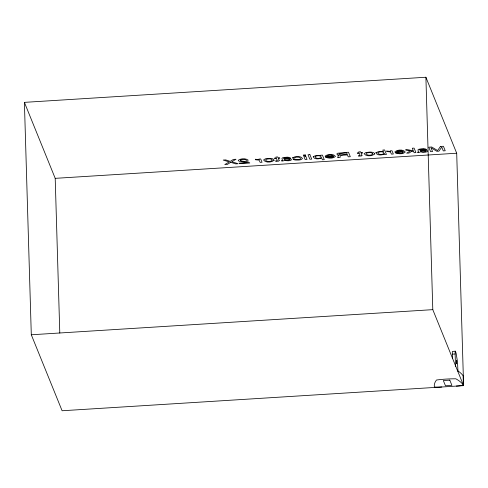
<?xml version="1.0" encoding="UTF-8"?>
<svg xmlns="http://www.w3.org/2000/svg" width="488" height="488" viewBox="0 0 488 488"><rect width="100%" height="100%" fill="white"/><g stroke="black" fill="none" stroke-linecap="round" stroke-linejoin="round"><path stroke-width="0.73" d="M452.437 358.57L452.309 354.166A4.319 0.451 86.4 0 1 452.486 351.421L455.395 351.183L456.097 353.141L457.5 361.821L457.957 371.136M24.4 102.364L425.896 77.244L456.701 153.226L463.6 385.636L62.104 410.756L31.299 334.774L24.4 102.364L55.205 178.346L59.792 333.036M55.205 178.346L456.701 153.226M31.299 334.774L432.795 309.654L463.6 385.636M452.309 354.166L455.133 353.989A4.319 0.451 86.4 0 1 455.304 351.244L455.389 351.189M456.335 386.075A12.139 3.611 -1.7 0 0 463.399 385.148L463.124 375.839A83.692 24.888 -1.7 0 0 457.268 370.496M455.133 353.989L455.505 366.543M425.896 77.244L432.795 309.654M441.817 386.984A12.139 3.611 -1.7 0 1 434.369 386.96A83.692 24.888 -1.7 0 1 436.51 380.012A44.42 13.206 -1.7 0 1 455.865 378.804A83.692 24.888 -1.7 0 1 463.399 385.148M272.115 159.991L272.115 160.479C270.407 161.827 267.101 161.986 265.576 160.278L266.155 159.271L269.12 158.85A2.562 0.762 -1.7 0 1 270.956 159.106L272.115 159.991M372.667 153.696L372.667 154.19C370.953 155.538 367.653 155.69 366.122 153.988L366.708 152.982L369.666 152.561A2.562 0.762 -1.7 0 1 371.508 152.817L372.667 153.696M279.191 160.485L278.678 161.131L275.787 161.376L275.61 160.936L277.288 160.576L276.421 158.435L274.64 158.545L274.457 158.1L276.238 157.984L275.866 157.069L277.757 156.953L278.13 157.868L279.636 157.77L279.819 158.222L278.312 158.319L279.191 160.485M361.992 155.306L361.48 155.953L358.589 156.191L358.412 155.757L360.089 155.391L359.223 153.256L357.442 153.366L357.259 152.915L359.04 152.805L358.668 151.89L360.559 151.774L360.931 152.689L362.438 152.591L362.621 153.043L361.114 153.134L361.992 155.306M456.414 360.565L456.707 363.737L456.53 360.193L456.414 360.565M337.977 155.739L338.141 157.087L337.629 157.502L340.166 157.343L340.215 155.678L342.753 155.208L347.456 154.916L348.237 156.843L350.305 156.709L348.487 152.219L337.733 153.22L336.873 153.818L337.171 154.543L339.465 155.123L337.977 155.739M333.463 156.264L332.987 157.118L331.517 157.496L325.636 157.203C328.528 158.435 333.176 158.789 335.482 156.41C333.548 153.506 327.637 154.049 325.179 156.044L325.307 156.776L333.463 156.264M403.253 151.896L402.777 152.75L401.307 153.128L395.426 152.835C398.318 154.068 402.966 154.422 405.278 152.042C403.344 149.139 397.427 149.682 394.969 151.677L395.097 152.409L403.253 151.896M240.383 160.101L240.328 160.454C243.134 162.169 247.343 160.467 249.789 162.998L239.571 163.639L239.364 163.12L247.489 162.614L239.87 161.382L238.76 161.028L238.223 160.314C240.797 158.362 245.72 158.136 248.276 160.198L246.379 160.314C244.891 158.832 242.115 159.314 240.383 160.101M292.709 157.77L292.654 158.088L294.471 157.972L295.74 157.227L298.436 157.136L300.138 157.807L300.455 158.716L300.077 159.125A2.312 0.689 -1.7 0 1 298.686 159.533L293.068 159.106L293.843 159.631A3.849 1.147 -1.7 0 0 295.734 160.052C297.93 159.997 301.096 160.503 302.493 158.46C300.675 155.629 295.283 156.123 292.709 157.77M327.106 155.886L327.051 156.221L333.231 155.831C331.559 154.69 328.753 154.684 327.106 155.886M396.897 151.518L396.842 151.853L403.021 151.463C401.35 150.322 398.543 150.316 396.897 151.518M289.878 159.6C288.53 160.534 285.065 160.9 284.089 159.143L288.829 159.192L289.878 159.6M425.914 151.085C424.566 152.024 421.107 152.384 420.131 150.633L424.871 150.682L425.914 151.085M283.833 158.204L283.967 158.661C294.563 157.331 293.068 162.144 284.498 160.381L282.979 160.997L281.668 161.022L281.503 160.613C284.01 161.125 280.868 158.502 282.357 157.874C284.949 157.441 288.42 156.416 290.689 158.106L288.945 158.216L287.45 157.74L283.833 158.204M419.869 149.694L420.009 150.151C430.605 148.822 429.105 153.635 420.534 151.872L419.015 152.482L417.704 152.512L417.539 152.103C420.046 152.61 416.905 149.987 418.399 149.365C420.985 148.931 424.456 147.901 426.732 149.596L424.981 149.706L423.486 149.23L419.869 149.694M375.992 152.622L375.888 152.97C377.376 155.8 381.994 155.074 384.556 154.141L384.727 154.556L386.447 154.452L384.623 149.938L382.805 150.054L383.464 151.683L378.975 151.5L375.992 152.622M313.296 156.556L313.186 156.898C314.632 159.753 319.183 158.935 321.726 158.124L322.403 159.796L324.276 159.68L322.422 155.111L320.604 155.227L320.781 155.66L316.218 155.428L313.296 156.556M274.103 160.247C271.755 162.547 265.466 163.016 263.55 159.997L265.307 158.814L269.211 158.362A4.63 1.379 -1.7 0 1 272.084 158.649L273.384 159.155L274.103 160.247M374.656 153.958C372.307 156.258 366.012 156.721 364.103 153.702L365.854 152.524L369.764 152.067A4.63 1.379 -1.7 0 1 372.637 152.36L373.936 152.866L374.656 153.958M384.129 153.305L383.965 153.659C382.232 154.592 379.274 154.977 377.883 153.269L377.883 152.787C379.402 151.536 383.336 151.127 384.129 153.305M315.297 156.514L315.132 156.837C315.937 159.039 319.536 158.496 321.208 157.63L321.379 157.319C320.585 155.08 316.98 155.544 315.297 156.514M440.45 146.461L437.608 150.536L431.715 147.01L428.781 147.193L430.605 151.689L432.569 151.567L430.989 147.779L436.882 151.292L438.925 151.164L441.774 147.101L443.263 150.896L445.233 150.774L443.415 146.278L440.45 146.461M339.136 153.689C339.685 156.276 345.571 153.659 347.255 154.403L346.626 152.872L339.136 153.689M411.872 151.164L409.072 153.037L406.681 153.183L410.353 150.853L405.595 149.889L407.98 149.743L413.348 150.835L412.293 148.224L414.086 148.114L415.91 152.604L414.111 152.72L413.61 151.487L411.872 151.164M230.708 162.297L227.341 164.407L224.773 164.566L229.214 161.924L223.205 160.058L225.663 159.899L230.226 161.382L233.429 159.417L236.015 159.253L231.782 161.766L238.181 163.724L235.686 163.883L230.708 162.297M255.804 159.789L255.261 159.24L259.152 159.637L258.927 159.07L260.702 158.96L262.032 162.236L260.159 162.351L259.073 160.149L255.804 159.789M387.112 151.573L386.575 151.024L390.461 151.42L390.235 150.853L392.01 150.743L393.34 154.019L391.467 154.135L390.382 151.933L387.112 151.573M305.214 154.922L303.31 155.044L303.566 155.666L305.47 155.55L305.214 154.922M309.892 154.629L308.019 154.751L309.843 159.24L311.71 159.125L309.892 154.629M305.714 156.16L303.81 156.276L305.134 159.539L307.037 159.417L305.714 156.16M449.802 380.152L443.348 380.561L445.465 385.782L451.918 385.38L449.802 380.152"/></g></svg>
